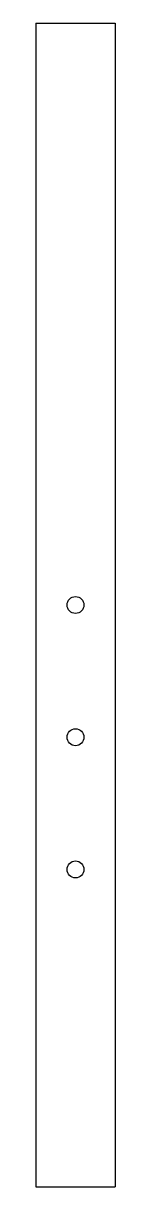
# Model space of a CAD drawing. Header units: millimetres. Extents: x 0 to 15, y 0 to 220.
import ezdxf

# ---------------------------------------------------------------- set-up
doc = ezdxf.new("R2010")
doc.units = ezdxf.units.MM

msp = doc.modelspace()

# ---------------------------------------------------------------- linework, layer by layer
at = {"color": 7, "linetype": 'Continuous', "lineweight": 25}
for p, q in [((0, 220), (15, 220)), ((0, 220), (0, 0)), ((15, 220), (15, 0)), ((0, 0), (15, 0))]:
    msp.add_line(p, q, dxfattribs=at)
for centre in [(7.5, 110), (7.5, 85), (7.5, 60)]:
    msp.add_circle(centre, 1.6, dxfattribs=at)

doc.saveas('drawing.dxf')
